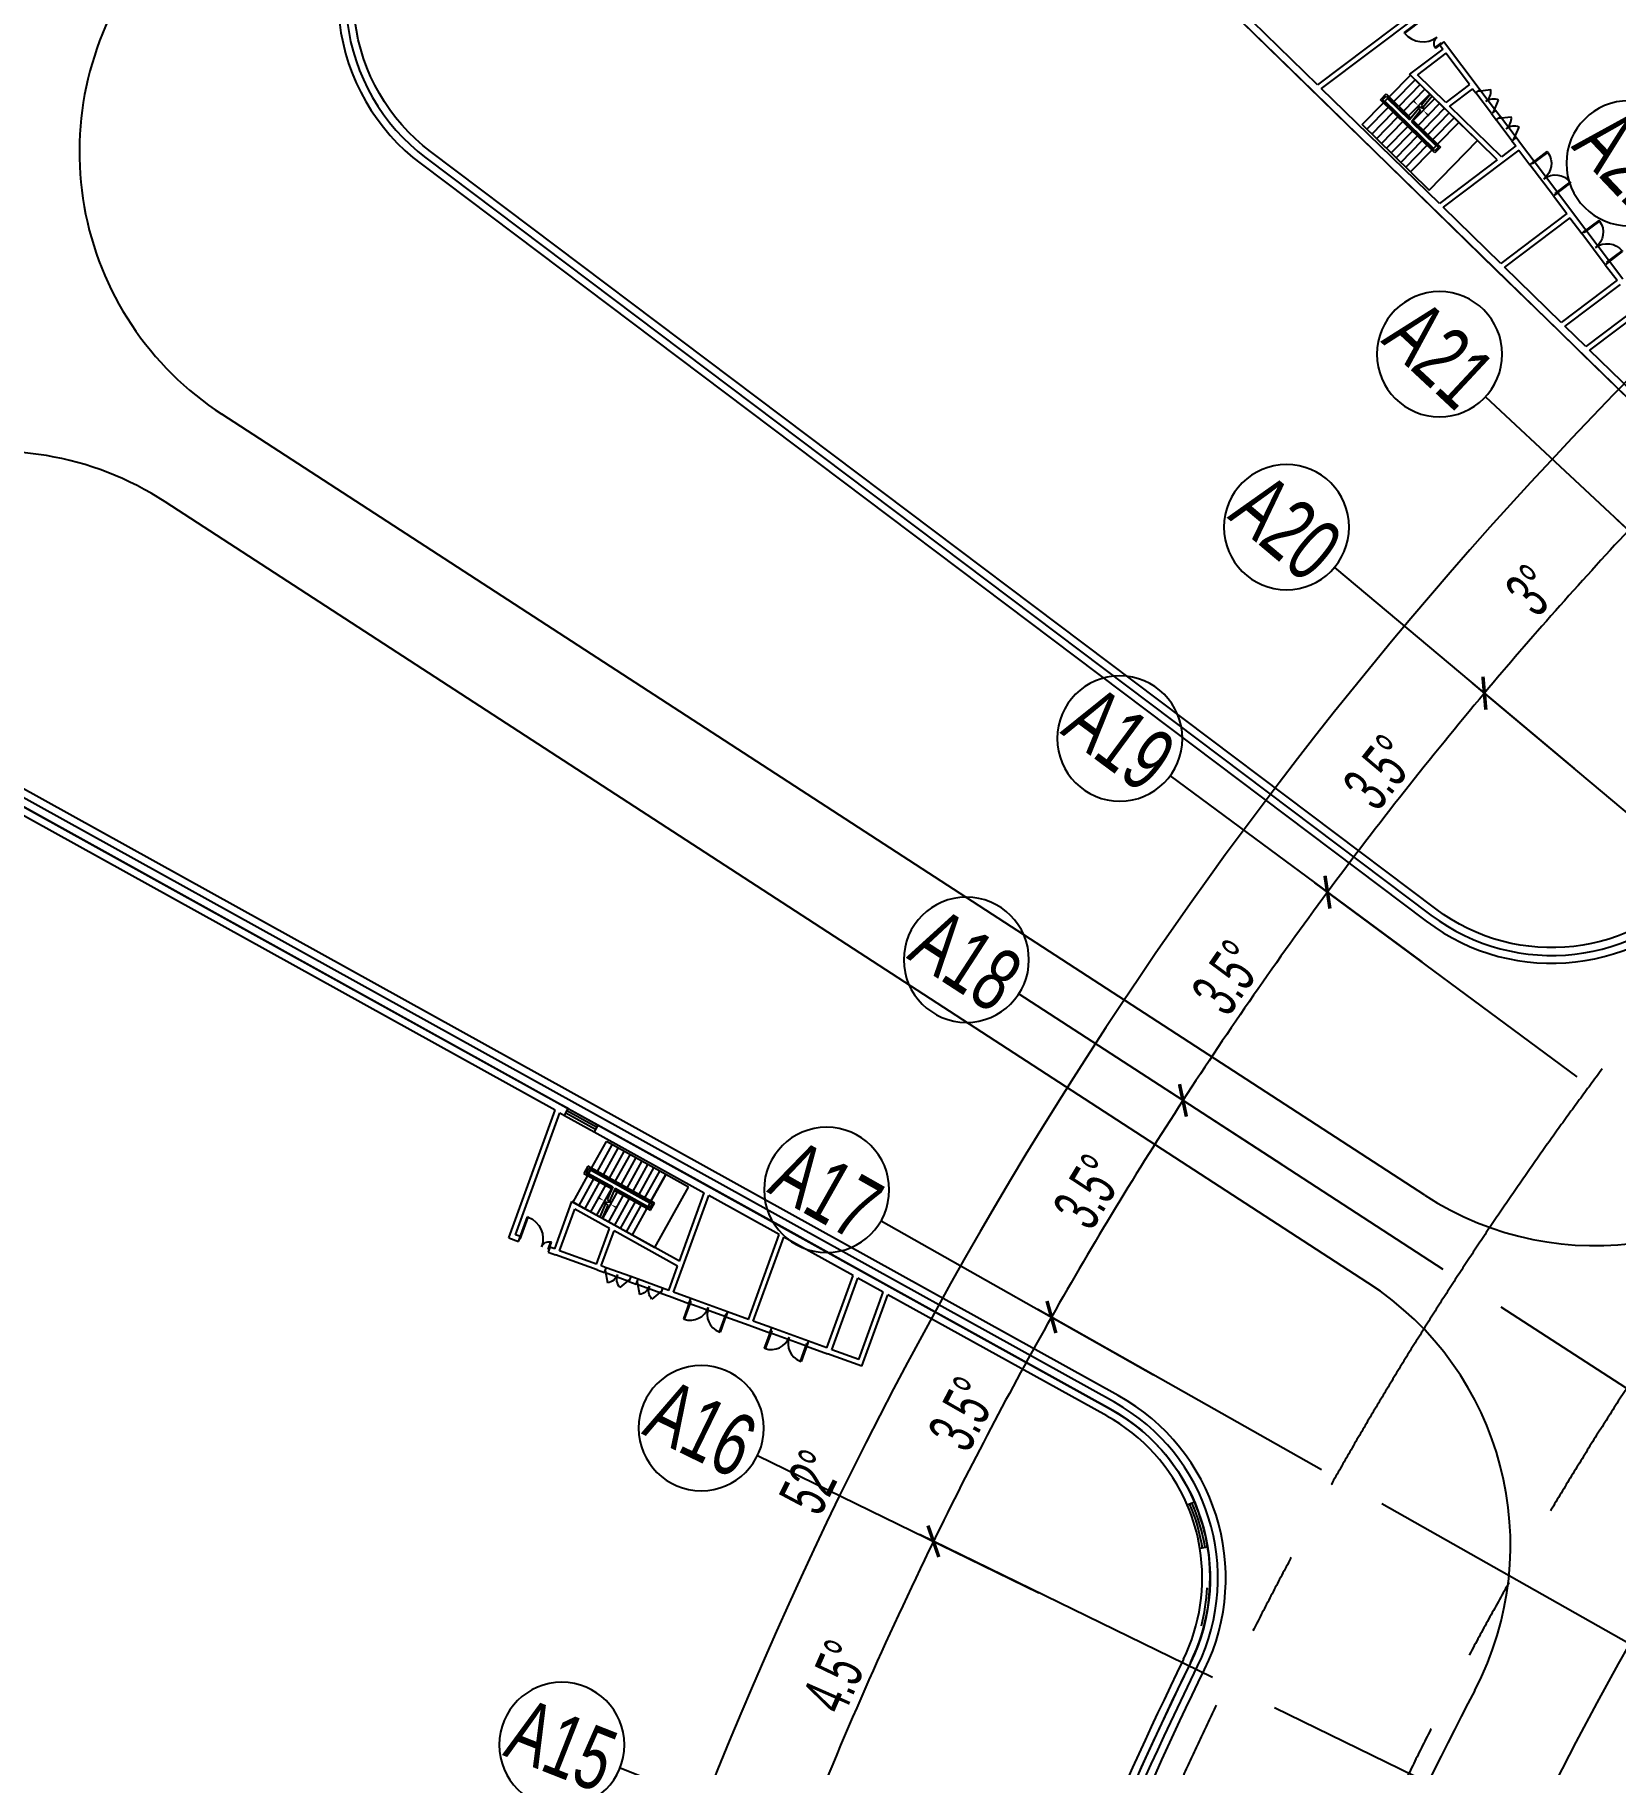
# Model space of a CAD drawing. Extents: x 1962160 to 37842216, y -162679 to 2997677.
# Drawn here: x 37436209 to 37496803, y 2818071 to 2884395 of the extents above; entities that cross this region are included whole.
import ezdxf
from ezdxf.enums import TextEntityAlignment as Align

# ---------------------------------------------------------------- set-up
doc = ezdxf.new("R2010")
doc.units = 0
doc.header["$LTSCALE"] = 1000
for name, pattern in [('CENTER', [2, 1.25, -0.25, 0.25, -0.25]), ('CENTER2', [28.575, 19.05, -3.175, 3.175, -3.175]), ('HIDDEN', [0.375, 0.25, -0.125])]:
    doc.linetypes.add(name, pattern=pattern)
doc.layers.get('0').update_dxf_attribs({"color": 8})
doc.layers.get('Defpoints').update_dxf_attribs({"color": 8})
for name, color, linetype in [('#幕墙线-平面', 8, 'Continuous'), ('#标注', 8, 'Continuous'), ('#虚线', 8, 'HIDDEN'), ('#轴线', 8, 'CENTER2'), ('1-WIN-1', 8, 'Continuous'), ('A-AL-E', 8, 'Continuous'), ('A-FLOR', 8, 'Continuous'), ('A-GRID', 8, 'CENTER'), ('A-HATH', 8, 'Continuous'), ('A-STRS-HRAL', 8, 'Continuous'), ('DIM', 8, 'Continuous'), ('G-ACCS', 8, 'Continuous'), ('周边建筑', 8, 'Continuous')]:
    doc.layers.add(name, color=color, linetype=linetype)
doc.layers.add('A-X-CHEK', color=8, linetype='Continuous', plot=False)
doc.styles.add('#文字', font='jrs.shx', dxfattribs={"width": 0.7, "bigfont": 'hztxt.shx'})
doc.styles.add('JHZX', font='jrs.shx', dxfattribs={"width": 0.6, "bigfont": 'jhz.shx'})
doc.dimstyles.new('JZBZ-600', dxfattribs={"dimscale": 600, "dimtxt": 3, "dimasz": 1.5, "dimexe": 1, "dimexo": 1, "dimgap": 0.5, "dimtad": 1, "dimdec": 0, "dimdsep": 46, "dimtxsty": 'JHZX', "dimblk1": 'ARCHTICK', "dimblk2": 'ARCHTICK', "dimsah": 1, "dimcen": 0, "dimclrd": 1, "dimclre": 1, "dimclrt": 2, "dimadec": 1, "dimazin": 2, "dimtfac": 1, "dimtdec": 0, "dimtix": 1, "dimtmove": 0, "dimatfit": 3, "dimfxl": 1, "dimtolj": 1, "dimlwd": -1, "dimlwe": -1, "dimarcsym": 1})

# ---------------------------------------------------------------- blocks, each defined once
blk = doc.blocks.new('排水沟区域')
at = {"layer": 'A-HATH'}
h = blk.add_hatch(dxfattribs=at)
h.set_pattern_fill('ANSI37', color=256, scale=100)
h.set_pattern_definition([(45, (0, 0), (-112.2532015, 112.2532015), []), (135, (0, 0), (-112.2532015, -112.2532015), [])])
edge = h.paths.add_edge_path()
edge.add_arc((35647973, 2918657), 129550, 122.52239, 167.0611)
edge.add_arc((35520737, 2947889), 1000, 287.25133, 347.0611, ccw=False)
edge.add_arc((35647973, 2918657), 130050, 167.24373, 167.44192, ccw=False)
edge.add_arc((35520737, 2947889), 650, 307.43719, 347.06109)
edge.add_arc((35647973, 2918657), 129900, 122.52235, 167.0611, ccw=False)
edge.add_line((35578135, 3028186), (35578323, 3027891))
blk.add_lwpolyline([(35578323, 3027891), (35578323, 3027891, 0.196821), (35521712, 2947665, -0.26706), (35521034, 2946934, -0.000865), (35521132, 2947373, 0.174635), (35521371, 2947743, -0.196821), (35578135, 3028186), (35578323, 3027891)], format="xyb", dxfattribs=at)
blk = doc.blocks.new('A$C58e34137')
at = {"layer": 'A-X-CHEK'}
blk.add_blockref('排水沟区域', (-35647973, -2918657), dxfattribs=at)
blk = doc.blocks.new('$DorLib2D$00000225')
for p, q in [((0.475, -0.001), (0.475, 0.752)), ((0.475, 0.752), (0.5, 0.752)), ((0.5, -0.001), (0.5, 0.752)), ((-0.5, 0), (-0.5, 0.252)), ((-0.475, 0.252), (-0.5, 0.252)), ((-0.475, 0), (-0.475, 0.252)), ((-0.475, 0), (-0.5, 0)), ((0.475, -0.001), (0.5, -0.001))]:
    blk.add_line(p, q)
for centre, radius, start, end in [((0.505, -0.002), 0.755, 92.2493, 179.7238), ((-0.501, 0.003), 0.251, 359.7899, 84.0974)]:
    blk.add_arc(centre, radius, start, end)
blk = doc.blocks.new('$DorLib2D$00000002')
at = {"layer": '1-WIN-1'}
for p, q in [((-0.5, 0), (-0.5, 0.4875)), ((-0.475, 0.4875), (-0.5, 0.4875)), ((-0.475, 0), (-0.475, 0.4875)), ((0.475, 0), (0.475, 0.4875)), ((0.475, 0.4875), (0.5, 0.4875)), ((0.5, 0), (0.5, 0.4875)), ((-0.5, 0), (-0.475, 0)), ((0.5, 0), (0.475, 0))]:
    blk.add_line(p, q, dxfattribs=at)
for centre, start, end in [((-0.4875, 0), 0, 88.53072), ((0.4875, 0), 91.46928, 180)]:
    blk.add_arc(centre, 0.4875, start, end, dxfattribs=at)
blk = doc.blocks.new('$DorLib2D$00000231')
for p, q in [((-0.5, 0), (-0.25, 0.433)), ((0.5, 0), (0.25, 0.433))]:
    blk.add_line(p, q)
for centre, start, end in [((-0.5, 0), 0, 60), ((0.5, 0), 120, 180)]:
    blk.add_arc(centre, 0.5, start, end)
blk = doc.blocks.new('$WINLIB2D$00000001')
for points in [[(-0.5, 0.5), (-0.5, -0.5)], [(-0.5, 0.5), (0.5, 0.5)], [(0.5, 0.167), (-0.5, 0.167)], [(0.5, -0.5), (0.5, 0.5)], [(0.5, -0.167), (-0.5, -0.167)], [(-0.5, -0.5), (0.5, -0.5)]]:
    blk.add_lwpolyline(points)
blk = doc.blocks.new('1234')
at = {"layer": '周边建筑'}
for p, q in [((-45058, 141184), (-64212, 201202)), ((54634, 171059), (62073, 193954)), ((54898, 170900), (62358, 193861)), ((-54294, 171113), (-61096, 192425)), ((-54559, 170955), (-61382, 192334)), ((-49496, 171873), (-54294, 171113)), ((49496, 171873), (49434, 171478)), ((49496, 171873), (54634, 171059)), ((-49663, 171644), (-54233, 170920)), ((49434, 171478), (49631, 171447)), ((49631, 171447), (49663, 171644)), ((49663, 171644), (54572, 170867)), ((-52575, 164739), (-54559, 170955)), ((-52310, 164897), (-54233, 170920)), ((54572, 170867), (54510, 170677)), ((54510, 170677), (54795, 170584)), ((54795, 170584), (54898, 170900)), ((-49412, 170064), (-50993, 169814)), ((-50435, 168064), (-50993, 169814)), ((-49381, 169866), (-50732, 169653)), ((-49246, 170293), (-49444, 170262)), ((-49444, 170262), (-49412, 170064)), ((-49146, 168385), (-49381, 169866)), ((-49199, 169997), (-49246, 170293)), ((-48933, 168317), (-49199, 169997)), ((48933, 168317), (49199, 169997)), ((49146, 168385), (49381, 169866)), ((49246, 170293), (49199, 169997)), ((49444, 170262), (49246, 170293)), ((49381, 169866), (51058, 169601)), ((49412, 170064), (49444, 170262)), ((49412, 170064), (51321, 169762)), ((-53503, 168962), (-52388, 169318)), ((-52437, 169470), (-52142, 169565)), ((-51549, 166689), (-52437, 169470)), ((-52361, 169431), (-52180, 169489)), ((-51510, 166764), (-52361, 169431)), ((-52331, 169336), (-52312, 169342)), ((-52169, 169388), (-52312, 169342)), ((-51522, 166865), (-52312, 169342)), ((-52180, 169489), (-51792, 168273)), ((-52150, 169394), (-52169, 169388)), ((-52169, 169388), (-51811, 168265)), ((-52142, 169565), (-51737, 168296)), ((-50978, 169768), (-52093, 169412)), ((-52071, 169146), (-52090, 169140)), ((-50899, 169520), (-52014, 169164)), ((-50820, 169272), (-51935, 168917)), ((-50978, 169768), (-50656, 168757)), ((-50270, 168207), (-50732, 169653)), ((50589, 168156), (51058, 169601)), ((50753, 168013), (51321, 169762)), ((51309, 169726), (50945, 168605)), ((52261, 168870), (51149, 169231)), ((52342, 169117), (51229, 169479)), ((52422, 169364), (51309, 169726)), ((51826, 166719), (52691, 169382)), ((51837, 166821), (52641, 169293)), ((51864, 166644), (52766, 169421)), ((52472, 169517), (52092, 168348)), ((52510, 169441), (52151, 168335)), ((52498, 169340), (52170, 168331)), ((52766, 169421), (52472, 169517)), ((52498, 169340), (52479, 169346)), ((52498, 169340), (52641, 169293)), ((52691, 169382), (52510, 169441)), ((54108, 169440), (52616, 164849)), ((52641, 169293), (52660, 169287)), ((52717, 169269), (53830, 168907)), ((52880, 164690), (54393, 169347)), ((54393, 169347), (54108, 169440)), ((-52712, 166485), (-53503, 168962)), ((-53424, 168714), (-52309, 169070)), ((-53345, 168467), (-52230, 168823)), ((-53266, 168219), (-52151, 168575)), ((-52252, 169088), (-52233, 169095)), ((-52173, 168841), (-52154, 168847)), ((-52094, 168593), (-52075, 168599)), ((-51992, 168899), (-52011, 168892)), ((-51913, 168651), (-51932, 168645)), ((-50741, 169025), (-51856, 168669)), ((-51290, 168487), (-51811, 168265)), ((-50662, 168777), (-51777, 168421)), ((-50583, 168529), (-51698, 168174)), ((-51118, 168373), (-51301, 168569)), ((-51301, 168569), (-51275, 168385)), ((-50656, 168757), (-51143, 168550)), ((-51143, 168550), (-51118, 168373)), ((-50625, 168662), (-51128, 168447)), ((-50625, 168662), (-50188, 167291)), ((50914, 168509), (50506, 167253)), ((52020, 168128), (50908, 168490)), ((51450, 168389), (50914, 168509)), ((51498, 168481), (50945, 168605)), ((52101, 168375), (50988, 168737)), ((52181, 168623), (51068, 168984)), ((51537, 168555), (51450, 168389)), ((51571, 168288), (51537, 168555)), ((52257, 168598), (52238, 168604)), ((52338, 168845), (52319, 168851)), ((52418, 169092), (52399, 169099)), ((52400, 168551), (52419, 168545)), ((52476, 168527), (53589, 168165)), ((52480, 168799), (52499, 168793)), ((52556, 168774), (53669, 168412)), ((52561, 169046), (52580, 169040)), ((52637, 169021), (53749, 168660)), ((53026, 166434), (53830, 168907)), ((-53187, 167971), (-52072, 168327)), ((-53108, 167724), (-51993, 168079)), ((-53029, 167476), (-51914, 167832)), ((-52015, 168345), (-51996, 168351)), ((-51936, 168098), (-51917, 168104)), ((-51857, 167850), (-51838, 167856)), ((-51834, 168403), (-51853, 168397)), ((-51275, 168385), (-51780, 168169)), ((-51780, 168169), (-51379, 166911)), ((-51755, 168155), (-51774, 168149)), ((-51762, 168177), (-51329, 166822)), ((-51706, 168201), (-51254, 166783)), ((-51676, 167908), (-51695, 167902)), ((-50504, 168282), (-51619, 167926)), ((-50425, 168034), (-51540, 167678)), ((-49563, 165332), (-50435, 168064)), ((-49146, 168385), (-50270, 168207)), ((-49115, 168187), (-50209, 168014)), ((-49363, 165364), (-50209, 168014)), ((-49115, 168187), (-49084, 167990)), ((-49084, 167990), (-48886, 168021)), ((-48927, 167002), (-49084, 167990)), ((-48886, 168021), (-48933, 168317)), ((-48730, 167033), (-48886, 168021)), ((48730, 167033), (48886, 168021)), ((48933, 168317), (48886, 168021)), ((48886, 168021), (49084, 167990)), ((48927, 167002), (49084, 167990)), ((49084, 167990), (49115, 168187)), ((49115, 168187), (50527, 167964)), ((49146, 168385), (50589, 168156)), ((49666, 165316), (50527, 167964)), ((49866, 165284), (50753, 168013)), ((51860, 167633), (50747, 167995)), ((51940, 167881), (50827, 168242)), ((52061, 168253), (51569, 166739)), ((51654, 168446), (51571, 168288)), ((52139, 168235), (51606, 168355)), ((52120, 168240), (51645, 166778)), ((52170, 168331), (51654, 168446)), ((52139, 168235), (51695, 166867)), ((52016, 167856), (51997, 167862)), ((52097, 168103), (52078, 168109)), ((52177, 168351), (52158, 168357)), ((52159, 167810), (52178, 167803)), ((52239, 168057), (52258, 168051)), ((52315, 168032), (53428, 167671)), ((52320, 168304), (52339, 168298)), ((52396, 168279), (53508, 167918)), ((-52949, 167228), (-51835, 167584)), ((-52870, 166981), (-51756, 167336)), ((-51778, 167602), (-51759, 167608)), ((-51699, 167355), (-51680, 167361)), ((-51597, 167660), (-51616, 167654)), ((-51518, 167412), (-51537, 167406)), ((-50346, 167786), (-51461, 167431)), ((-51439, 167165), (-51458, 167159)), ((-50267, 167539), (-51381, 167183)), ((-50188, 167291), (-51302, 166935)), ((-50188, 167291), (-51302, 166935)), ((-49884, 166338), (-50188, 167291)), ((50506, 167253), (50197, 166302)), ((51619, 166892), (50506, 167253)), ((51619, 166892), (50506, 167253)), ((51699, 167139), (50586, 167500)), ((51779, 167386), (50667, 167748)), ((51856, 167361), (51836, 167368)), ((51936, 167609), (51917, 167615)), ((51998, 167315), (52017, 167309)), ((52074, 167290), (53187, 166929)), ((52079, 167562), (52098, 167556)), ((52155, 167538), (53267, 167176)), ((52235, 167785), (53348, 167423)), ((-52791, 166733), (-51677, 167089)), ((-52712, 166485), (-51598, 166841)), ((-51598, 166841), (-52712, 166485)), ((-52712, 166485), (-52408, 165533)), ((-51620, 167107), (-51601, 167113)), ((-51254, 166783), (-51549, 166689)), ((-51360, 166917), (-51541, 166859)), ((-51541, 166859), (-51522, 166865)), ((-51329, 166822), (-51510, 166764)), ((-51360, 166917), (-51379, 166911)), ((-48730, 167033), (-48927, 167002)), ((-48927, 167002), (-48880, 166706)), ((-48880, 166706), (-48683, 166737)), ((-48724, 165718), (-48880, 166706)), ((-48683, 166737), (-48730, 167033)), ((-48526, 165749), (-48683, 166737)), ((48526, 165749), (48683, 166737)), ((48730, 167033), (48683, 166737)), ((48683, 166737), (48880, 166706)), ((48724, 165718), (48880, 166706)), ((48927, 167002), (48730, 167033)), ((48880, 166706), (48927, 167002)), ((51569, 166739), (51864, 166644)), ((51645, 166778), (51826, 166719)), ((51695, 166867), (51676, 166873)), ((51857, 166814), (51676, 166873)), ((51775, 167114), (51756, 167120)), ((51837, 166821), (51857, 166814)), ((51914, 166796), (53026, 166434)), ((53026, 166434), (51914, 166796)), ((51918, 167068), (51937, 167062)), ((51994, 167043), (53107, 166682)), ((-52408, 165533), (-49884, 166338)), ((50197, 166302), (52717, 165483)), ((52717, 165483), (53026, 166434)), ((-49563, 165332), (-52310, 164897)), ((-49416, 165153), (-52249, 164704)), ((-48654, 165274), (-49416, 165153)), ((-48685, 165471), (-49363, 165364)), ((-48526, 165749), (-48724, 165718)), ((-48724, 165718), (-48685, 165471)), ((-48654, 165274), (-48544, 164582)), ((-48472, 165404), (-48526, 165749)), ((-48346, 164614), (-48472, 165404)), ((48472, 165404), (48346, 164614)), ((48526, 165749), (48472, 165404)), ((48724, 165718), (48526, 165749)), ((48544, 164582), (48654, 165274)), ((48654, 165274), (49719, 165105)), ((48685, 165471), (48724, 165718)), ((48685, 165471), (49666, 165316)), ((49866, 165284), (52616, 164849)), ((-51575, 161606), (-52575, 164739)), ((-51311, 161765), (-52249, 164704)), ((-48544, 164582), (-48346, 164614)), ((-48309, 163101), (-48544, 164582)), ((-48112, 163132), (-48346, 164614)), ((48112, 163132), (48346, 164614)), ((48309, 163101), (48544, 164582)), ((48346, 164614), (48544, 164582)), ((49719, 165105), (52554, 164656)), ((51599, 161719), (52554, 164656)), ((51863, 161560), (52880, 164690)), ((-48112, 163132), (-48309, 163101)), ((-48309, 163101), (-48176, 162261)), ((-47963, 162194), (-48112, 163132)), ((48112, 163132), (47963, 162194)), ((48309, 163101), (48112, 163132)), ((48176, 162261), (48309, 163101)), ((-48176, 162261), (-51311, 161765)), ((-48145, 162064), (-51249, 161572)), ((-48145, 162064), (-48028, 161323)), ((-47830, 161354), (-47963, 162194)), ((47963, 162194), (47830, 161354)), ((48028, 161323), (48145, 162064)), ((48145, 162064), (51537, 161527)), ((48176, 162261), (51599, 161719)), ((-50591, 158522), (-51575, 161606)), ((-50327, 158681), (-51249, 161572)), ((-48028, 161323), (-47830, 161354)), ((-47793, 159841), (-48028, 161323)), ((-47596, 159873), (-47830, 161354)), ((47596, 159873), (47830, 161354)), ((47793, 159841), (48028, 161323)), ((47830, 161354), (48028, 161323)), ((50598, 158638), (51537, 161527)), ((50862, 158479), (51863, 161560)), ((-47596, 159873), (-47793, 159841)), ((-47793, 159841), (-47676, 159101)), ((-47463, 159033), (-47596, 159873)), ((47596, 159873), (47463, 159033)), ((47793, 159841), (47596, 159873)), ((47676, 159101), (47793, 159841)), ((-50191, 157270), (-50591, 158522)), ((-47676, 159101), (-50327, 158681)), ((-47645, 158903), (-50265, 158488)), ((47244, 157650), (47463, 159033)), ((47472, 157817), (47645, 158903)), ((47645, 158903), (50536, 158445)), ((47676, 159101), (50598, 158638)), ((-49927, 157428), (-50265, 158488)), ((50191, 157386), (50536, 158445)), ((50455, 157227), (50862, 158479)), ((-50191, 157270), (-48601, 152288)), ((-47472, 157817), (-49927, 157428)), ((-47244, 157650), (-49865, 157235)), ((-48316, 152379), (-49865, 157235)), ((47164, 148067), (50129, 157193)), ((47244, 157650), (50129, 157193)), ((47449, 147974), (50455, 157227)), ((47472, 157817), (50191, 157386)), ((44410, 144394), (44579, 144146)), ((42961, 143314), (42857, 143596))]:
    blk.add_line(p, q, dxfattribs=at)
for points, format in [([(900, 147897, -0.064248), (38411, 142825, 0.399227), (47734, 147881), (62644, 193769, 0.425761), (57411, 203559, 0.169589), (-81790, 195045, 0.425761), (-85791, 184690), (-65401, 140962, 0.399227), (-55531, 137079, -0.094987), (-900, 147897)], "xyb"), ([(3507, 147308, 0.011903), (-3507, 147308), (-3530, 148158, 0.090515), (-55644, 137357, -0.399227), (-65129, 141089), (-85519, 184817, -0.425761), (-81674, 194768, -0.086179), (-11230, 210901), (-9979, 203000), (9979, 203000), (11230, 210901, -0.055481), (57329, 203270, -0.425761), (62358, 193861), (47449, 147974, -0.399227), (38489, 143115, 0.059797), (3530, 148158), (3507, 147309)], "xyb"), ([(-53553, 204918, 0.035377), (-81906, 195322, 0.425761), (-86063, 184563), (-65672, 140835, 0.399227), (-55418, 136801, -0.08992), (-3864, 147549, -0.08992)], "xyb"), ([(3864, 147549, -0.059205), (38333, 142535, 0.399227), (48019, 147789), (62929, 193676, 0.425761), (57492, 203848, 0.004819), (53553, 204918)], "xyb"), ([(-52947, 169276, 0, 0, 0), (-51965, 166199, 0, 0, 0), (-50631, 166625, 0, 0, 0), (-51178, 168339, 0, 80, 0), (-51087, 168054, 0, 0, 0)], "xyseb"), ([(-51613, 169702, 0, 0, 0), (-51258, 168587, 0, 80, 0), (-51349, 168873, 0, 0, 0)], "xyseb"), ([(53276, 169224, 0, 0, 0), (52277, 166152, 0, 0, 0), (50946, 166584, 0, 0, 0), (51502, 168296, 0, 80, 0), (51409, 168011, 0, 0, 0)], "xyseb"), ([(51944, 169656, 0, 0, 0), (51582, 168544, 0, 80, 0), (51675, 168829, 0, 0, 0)], "xyseb")]:
    blk.add_lwpolyline(points, format=format, dxfattribs=at)
for centre, radius, start, end in [((0, 0), 148200, 74.9471, 89.07281), ((0, 0), 148500, 74.9471, 89.07328), ((40411, 150261), 7100, 304.28234, 342), ((40411, 150261), 7400, 304.28234, 342), ((40411, 150261), 7100, 290.15462, 304.28234), ((40411, 150261), 7200, 290.15462, 304.28234), ((40411, 150261), 7300, 290.15462, 304.28234), ((40411, 150261), 7400, 290.15462, 304.28234), ((40411, 150261), 7400, 254.9471, 290.15462), ((40411, 150261), 7100, 254.9471, 290.15462), ((40411, 150261), 7300, 266.44972, 278.0529)]:
    blk.add_arc(centre, radius, start, end, dxfattribs=at)
for name, p, xscale, yscale, zscale, rotation in [('$DorLib2D$00000225', (-49439, 170870), 1200, 1200, 200, 99.0000000000224), ('$DorLib2D$00000225', (49439, 170870), -1200, 1200, 200, 260.9999999999629), ('$WINLIB2D$00000001', (54452, 170012), -1300.000000000001, 299.9999999999999, -1300.000000000001, 71.99999999999547), ('$DorLib2D$00000231', (-48907, 167512), 1000, 1000, 200, 279.0000000000198), ('$DorLib2D$00000231', (48907, 167512), -999.9999999999995, 999.9999999999999, 200, 80.99999999998349), ('$DorLib2D$00000231', (-48703, 166228), 1000, 1000, 200, 279.0000000000198), ('$DorLib2D$00000231', (48703, 166228), -999.9999999999995, 999.9999999999999, 200, 80.99999999998349), ('$DorLib2D$00000002', (-48328, 163857), -1500.000000000001, 1500.000000000001, 200, 279.000000000022), ('$DorLib2D$00000002', (48328, 163857), 1500, 1500, 200, 80.99999999997397), ('$DorLib2D$00000002', (-47812, 160598), -1500, 1500, 200, 279.0000000000207), ('$DorLib2D$00000002', (47812, 160598), 1500.000000000002, 1500.000000000002, 200, 80.99999999998401)]:
    blk.add_blockref(name, p, dxfattribs=dict(at, xscale=xscale, yscale=yscale, zscale=zscale, rotation=rotation))
blk = doc.blocks.new('总体道路0521')
at = {"layer": 'G-ACCS'}
for p, q in [((35647848.349, 2918740.193), (35647802.243, 2918770.135)), ((35647846.17, 2918736.838), (35647800.064, 2918766.78))]:
    blk.add_line(p, q, dxfattribs=at)
for centre, radius, start, end in [((35647972.511, 2918657.177), 223.8, 90.76885, 156.65307), ((35647808.778, 2918780.199), 12, 143.08022, 237.0001), ((35647793.528, 2918756.716), 12, 57.0001, 150.91967), ((35647972.511, 2918657.177), 131, 135.92311, 167.34686), ((35647854.885, 2918750.257), 12, 237.0001, 321.64443), ((35647839.635, 2918726.774), 12, 332.35546, 57.0001), ((35647972.511, 2918657.177), 138, 152.35546, 167.35463)]:
    blk.add_arc(centre, radius, start, end, dxfattribs=at)
blk = doc.blocks.new('A$C06ac024f')
at = {"layer": 'A-AL-E'}
for points in [[(-72640, 128086), (-64415, 113548, -0.411969), (-64730, 112393, 0.208557), (-126407, 29041, -0.411975), (-127419, 28402), (-143727, 32017)], [(-72814, 127987), (-64589, 113449, -0.411969), (-64830, 112566, 0.208557), (-126602, 29086, -0.411975), (-127376, 28597), (-143683, 32213)]]:
    blk.add_lwpolyline(points, format="xyb", dxfattribs=at)
at = {"layer": 'A-STRS-HRAL'}
blk.add_lwpolyline([(-69542, 109065, 0.196821), (-126066, 28963, -0.292118), (-126987, 28058, -0.000431), (-126939, 28277, 0.26706), (-126261, 29008, -0.196821), (-69650, 109234)], format="xyb", close=True, dxfattribs=at)
at = {"xscale": 1000, "yscale": 1000, "zscale": 1000}
blk.add_blockref('总体道路0521', (-35647972511, -2918657177), dxfattribs=at)
at = {"layer": '周边建筑'}
for rotation in [27.99999965018871, 78.99999965021681]:
    blk.add_blockref('1234', (0, 0), dxfattribs=dict(at, rotation=rotation))
blk = doc.blocks.new('A$C80b62fe7')
at = {"layer": '#幕墙线-平面'}
for points in [[(-1880, 317592), (6689, 302445, -0.411969), (6351, 301208, 0.208557), (-55297, 217895, -0.411975), (-56381, 217211), (-73371, 220978)], [(-2107, 317464), (6463, 302317, -0.411969), (6222, 301433, 0.208557), (-55550, 217954, -0.411975), (-56324, 217464), (-73315, 221231)]]:
    blk.add_lwpolyline(points, format="xyb", dxfattribs=at)
for radius, start, end in [(128529, 333.50225, 195.7758), (127529, 333.53985, 195.7884)]:
    blk.add_arc((71052, 188867), radius, start, end, dxfattribs=at)
blk = doc.blocks.new('DASWQE')
at = {"layer": 'DIM', "ltscale": 10}
blk.add_blockref('A$C80b62fe7', (-71047, -188863), dxfattribs=at)
blk = doc.blocks.new('_ARCHTICK')
at = {"const_width": 0.15}
blk.add_lwpolyline([(-0.5, -0.5), (0.5, 0.5)], dxfattribs=at)
blk = doc.blocks.new('*D165')
at = {"layer": '#标注', "color": 1, "transparency": 16777216}
for p, q in [((36679271, 3025424), (36670667, 3034492)), ((36672949, 3019047), (36663807, 3027572))]:
    blk.add_line(p, q, dxfattribs=at)
blk.add_arc((36780593, 2918654), 159093, 133.5, 136.99624, dxfattribs=at)
at = {"layer": 'Defpoints', "color": 0, "transparency": 16777216}
for p in [(36668756, 3031805), (36679684, 3024989), (36673388, 3018638), (36780593, 2918654)]:
    blk.add_point(p, dxfattribs=at)
at = {"layer": '#标注', "color": 1, "transparency": 16777216, "xscale": 900, "yscale": 900, "zscale": 900}
for p, rotation in [((36671080, 3034056), 43.50000000012034), ((36664246, 3027163), 226.9962407217555)]:
    blk.add_blockref('_ARCHTICK', p, dxfattribs=dict(at, rotation=rotation))
at = {"layer": '#标注', "color": 2, "transparency": 16777216, "insert": (36666758, 3031507), "char_height": 1800, "attachment_point": 5, "rotation": 45.24812, "style": 'JHZX'}
blk.add_mtext('\\A1;3.5°', dxfattribs=at)
blk = doc.blocks.new('*D166')
at = {"layer": '#标注', "color": 1, "transparency": 16777216}
for p, q in [((36672949, 3019047), (36663807, 3027572)), ((36667840, 3013273), (36658265, 3021308))]:
    blk.add_line(p, q, dxfattribs=at)
blk.add_arc((36780593, 2918654), 159093, 136.99624, 139.99763, dxfattribs=at)
at = {"layer": 'Defpoints', "color": 0, "transparency": 16777216}
for p in [(36662369, 3025115), (36673388, 3018638), (36668300, 3012887), (36780593, 2918654)]:
    blk.add_point(p, dxfattribs=at)
at = {"layer": '#标注', "color": 1, "transparency": 16777216, "xscale": 900, "yscale": 900, "zscale": 900}
for p, rotation in [((36664246, 3027163), 46.9962407217574), ((36658724, 3020922), 229.9976294272841)]:
    blk.add_blockref('_ARCHTICK', p, dxfattribs=dict(at, rotation=rotation))
at = {"layer": '#标注', "color": 2, "transparency": 16777216, "insert": (36660546, 3024874), "char_height": 1800, "attachment_point": 5, "rotation": 48.49694, "style": 'JHZX'}
blk.add_mtext('\\A1;3°', dxfattribs=at)
blk = doc.blocks.new('*D167')
at = {"layer": '#标注', "color": 1, "transparency": 16777216}
for p, q in [((36667840, 3013273), (36658265, 3021308)), ((36662274, 3006213), (36652226, 3013649))]:
    blk.add_line(p, q, dxfattribs=at)
blk.add_arc((36780593, 2918654), 159093, 139.99763, 143.49769, dxfattribs=at)
at = {"layer": 'Defpoints', "color": 0, "transparency": 16777216}
for p in [(36656667, 3018420), (36668300, 3012887), (36662756, 3005856), (36780593, 2918654)]:
    blk.add_point(p, dxfattribs=at)
at = {"layer": '#标注', "color": 1, "transparency": 16777216, "xscale": 900, "yscale": 900, "zscale": 900}
for p, rotation in [((36658724, 3020922), 49.99762942727786), ((36652708, 3013292), 233.4976923137903)]:
    blk.add_blockref('_ARCHTICK', p, dxfattribs=dict(at, rotation=rotation))
at = {"layer": '#标注', "color": 2, "transparency": 16777216, "insert": (36654716, 3017896), "char_height": 1800, "attachment_point": 5, "rotation": 51.74766, "style": 'JHZX'}
blk.add_mtext('\\A1;3.5°', dxfattribs=at)
blk = doc.blocks.new('*D168')
at = {"layer": '#标注', "color": 1, "transparency": 16777216}
for p, q in [((36662274, 3006213), (36652226, 3013649)), ((36657149, 2998826), (36646666, 3005635))]:
    blk.add_line(p, q, dxfattribs=at)
blk.add_arc((36780593, 2918654), 159093, 143.49769, 146.99776, dxfattribs=at)
at = {"layer": 'Defpoints', "color": 0, "transparency": 16777216}
for p in [(36650808, 3010668), (36662756, 3005856), (36657652, 2998499), (36780593, 2918654)]:
    blk.add_point(p, dxfattribs=at)
at = {"layer": '#标注', "color": 1, "transparency": 16777216, "xscale": 900, "yscale": 900, "zscale": 900}
for p, rotation in [((36652708, 3013292), 53.49769231379252), ((36647169, 3005308), 236.9977638093961)]:
    blk.add_blockref('_ARCHTICK', p, dxfattribs=dict(at, rotation=rotation))
at = {"layer": '#标注', "color": 2, "transparency": 16777216, "insert": (36648892, 3010026), "char_height": 1800, "attachment_point": 5, "rotation": 55.24773, "style": 'JHZX'}
blk.add_mtext('\\A1;3.5°', dxfattribs=at)
blk = doc.blocks.new('*D169')
at = {"layer": '#标注', "color": 1, "transparency": 16777216}
for p, q in [((36657149, 2998826), (36646666, 3005635)), ((36652485, 2991140), (36641606, 2997296))]:
    blk.add_line(p, q, dxfattribs=at)
blk.add_arc((36780593, 2918654), 159093, 146.99776, 150.49784, dxfattribs=at)
at = {"layer": 'Defpoints', "color": 0, "transparency": 16777216}
for p in [(36645432, 3002573), (36657652, 2998499), (36653007, 2990845), (36780593, 2918654)]:
    blk.add_point(p, dxfattribs=at)
at = {"layer": '#标注', "color": 1, "transparency": 16777216, "xscale": 900, "yscale": 900, "zscale": 900}
for p, rotation in [((36647169, 3005308), 56.99776380943445), ((36642128, 2997001), 240.4978436474783)]:
    blk.add_blockref('_ARCHTICK', p, dxfattribs=dict(at, rotation=rotation))
at = {"layer": '#标注', "color": 2, "transparency": 16777216, "insert": (36643559, 3001815), "char_height": 1800, "attachment_point": 5, "rotation": 58.7478, "style": 'JHZX'}
blk.add_mtext('\\A1;3.5°', dxfattribs=at)
blk = doc.blocks.new('*D170')
at = {"layer": '#标注', "color": 1, "transparency": 16777216}
for p, q in [((36652485, 2991140), (36641606, 2997296)), ((36648298, 2983184), (36637064, 2988664))]:
    blk.add_line(p, q, dxfattribs=at)
blk.add_arc((36780593, 2918654), 159093, 150.49784, 153.99793, dxfattribs=at)
at = {"layer": 'Defpoints', "color": 0, "transparency": 16777216}
for p in [(36640561, 2994165), (36653007, 2990845), (36648838, 2982921), (36780593, 2918654)]:
    blk.add_point(p, dxfattribs=at)
at = {"layer": '#标注', "color": 1, "transparency": 16777216, "xscale": 900, "yscale": 900, "zscale": 900}
for p, rotation in [((36642128, 2997001), 60.49784364744246), ((36637603, 2988401), 243.9979315301258)]:
    blk.add_blockref('_ARCHTICK', p, dxfattribs=dict(at, rotation=rotation))
at = {"layer": '#标注', "color": 2, "transparency": 16777216, "insert": (36638738, 2993294), "char_height": 1800, "attachment_point": 5, "rotation": 62.24789, "style": 'JHZX'}
blk.add_mtext('\\A1;3.5°', dxfattribs=at)
blk = doc.blocks.new('*D171')
at = {"layer": '#标注', "color": 1, "transparency": 16777216}
for p, q in [((36648298, 2983184), (36637064, 2988664)), ((36643643, 2972605), (36632013, 2977187))]:
    blk.add_line(p, q, dxfattribs=at)
blk.add_arc((36780593, 2918654), 159093, 153.99793, 158.49806, dxfattribs=at)
at = {"layer": 'Defpoints', "color": 0, "transparency": 16777216}
for p in [(36635826, 2984634), (36648838, 2982921), (36644201, 2972385), (36780593, 2918654)]:
    blk.add_point(p, dxfattribs=at)
at = {"layer": '#标注', "color": 1, "transparency": 16777216, "xscale": 900, "yscale": 900, "zscale": 900}
for p, rotation in [((36637603, 2988401), 63.99793153010455), ((36632571, 2976967), 248.498055811939)]:
    blk.add_blockref('_ARCHTICK', p, dxfattribs=dict(at, rotation=rotation))
at = {"layer": '#标注', "color": 2, "transparency": 16777216, "insert": (36633877, 2983217), "char_height": 1800, "attachment_point": 5, "rotation": 66.24799, "style": 'JHZX'}
blk.add_mtext('\\A1;4.5°', dxfattribs=at)
blk = doc.blocks.new('*D106')
at = {"layer": '#标注', "color": 1, "transparency": 16777216}
for p, q in [((36689976, 3034648), (36679819, 3047651)), ((36633399, 2918657), (36616899, 2918658))]:
    blk.add_line(p, q, dxfattribs=at)
blk.add_arc((36780593, 2918654), 163093, 127.99748, 179.99871, dxfattribs=at)
at = {"layer": 'Defpoints', "color": 0, "transparency": 16777216}
for p in [(36690346, 3034175), (36646456, 3011427), (36633999, 2918657), (36780593, 2918654)]:
    blk.add_point(p, dxfattribs=at)
at = {"layer": '#标注', "color": 1, "transparency": 16777216, "xscale": 900, "yscale": 900, "zscale": 900}
for p, rotation in [((36680188, 3047178), 37.9974821202229), ((36617499, 2918658), 269.9987065688392)]:
    blk.add_blockref('_ARCHTICK', p, dxfattribs=dict(at, rotation=rotation))
at = {"layer": '#标注', "color": 2, "transparency": 16777216, "insert": (36632929, 2990681), "char_height": 1800, "attachment_point": 5, "rotation": 63.99809, "style": 'JHZX'}
blk.add_mtext('\\A1;52°', dxfattribs=at)
blk = doc.blocks.new('*U246')
blk.add_line((20, 0), (0, 0))
blk.add_circle((24, 0), 4)
at = {"style": 'JHZX', "width": 0.75}
blk.add_attdef('AXES', text='', height=4, dxfattribs=at).set_placement((24, 0), align=Align.MIDDLE_CENTER)
blk = doc.blocks.new('DOTE-11')
at = {"layer": '#虚线', "ltscale": 20}
blk.add_arc((36780599, 2918657), 117100, 127.09412, 208, dxfattribs=at)
at = {"layer": '#轴线'}
for p, q in [((36679714, 2993307), (36662753, 3005858)), ((36675345, 2987009), (36657649, 2998501)), ((36671369, 2980456), (36653004, 2990846)), ((36667800, 2973673), (36648835, 2982922))]:
    blk.add_line(p, q, dxfattribs=at)
for radius, end in [(146600, 183.99981), (138800, 210.18842), (130400, 210.32938), (127950, 210.37401)]:
    blk.add_arc((36780599, 2918657), radius, 324.5, end, dxfattribs=at)
blk = doc.blocks.new('ZW-5001')
at = {"layer": '#标注'}
ref = blk.add_blockref('*U246', (36674175, 3030789.8), dxfattribs=dict(at, xscale=-600, yscale=599.9999999999998, rotation=313.4825681626257))
ref.add_attrib('AXES', 'A22', dxfattribs={"layer": '0', "height": 2400, "rotation": 313.482568, "style": '#文字', "width": 0.7}).set_placement((36664265.9, 3041238.2), align=Align.MIDDLE_CENTER)
ref = blk.add_blockref('*U246', (36667536.2, 3024095), dxfattribs=dict(at, xscale=-600, yscale=599.9999999999998, rotation=316.9962407217425))
ref.add_attrib('AXES', 'A21', dxfattribs={"layer": '0', "height": 2400, "rotation": 316.996241, "style": '#文字', "width": 0.7}).set_placement((36657005.4, 3033916.5), align=Align.MIDDLE_CENTER)
ref = blk.add_blockref('*U246', (36662170.2, 3018030.5), dxfattribs=dict(at, xscale=-600, yscale=599.9999999999998, rotation=319.9979904900384))
ref.add_attrib('AXES', 'A20', dxfattribs={"layer": '0', "height": 2400, "rotation": 319.997991, "style": '#文字', "width": 0.7}).set_placement((36651139.5, 3027287), align=Align.MIDDLE_CENTER)
ref = blk.add_blockref('*U246', (36656324.6, 3010615.3), dxfattribs=dict(at, xscale=-599.9999999999999, yscale=599.9999999999997, rotation=323.4979714634829))
ref.add_attrib('AXES', 'A19', dxfattribs={"layer": '0', "height": 2400, "rotation": 323.497972, "style": '#文字', "width": 0.7}).set_placement((36644749.3, 3019181.2), align=Align.MIDDLE_CENTER)
ref = blk.add_blockref('*U246', (36650942.5, 3002857.1), dxfattribs=dict(at, xscale=-599.9999999999999, yscale=599.9999999999997, rotation=326.9979524369274))
ref.add_attrib('AXES', 'A18', dxfattribs={"layer": '0', "height": 2400, "rotation": 326.997953, "style": '#文字', "width": 0.7}).set_placement((36638865.9, 3010700.3), align=Align.MIDDLE_CENTER)
ref = blk.add_blockref('*U246', (36646044.1, 2994784.8), dxfattribs=dict(at, xscale=-600, yscale=599.9999999999997, rotation=330.4979334103721))
ref.add_attrib('AXES', 'A17', dxfattribs={"layer": '0', "height": 2400, "rotation": 330.497933, "style": '#文字', "width": 0.7}).set_placement((36633511.2, 3001876.1), align=Align.MIDDLE_CENTER)
ref = blk.add_blockref('*U246', (36641647.6, 2986428.5), dxfattribs=dict(at, xscale=-600, yscale=599.9999999999997, rotation=333.9979143838167))
ref.add_attrib('AXES', 'A16', dxfattribs={"layer": '0', "height": 2400, "rotation": 333.997914, "style": '#文字', "width": 0.7}).set_placement((36628705.2, 2992741.5), align=Align.MIDDLE_CENTER)
ref = blk.add_blockref('*U246', (36636756.9, 2975317.8), dxfattribs=dict(at, xscale=-599.9999999999998, yscale=599.9999999999997, rotation=338.498878127322))
ref.add_attrib('AXES', 'A15', dxfattribs={"layer": '0', "height": 2400, "rotation": 338.498878, "style": '#文字', "width": 0.7}).set_placement((36623359, 2980595.6), align=Align.MIDDLE_CENTER)
for base, p1, p2, picture, middle in [((36646455.8, 3011426.8), (36690345.9, 3034175.3), (36633999.3, 2918657.4), '*D106', (36632929.2, 2990680.5)), ((36668755.5, 3031805.2), (36679684.5, 3024989.2), (36673387.6, 3018637.6), '*D165', (36666758.4, 3031506.8)), ((36662369.4, 3025115.2), (36673387.6, 3018637.6), (36668299.5, 3012887.2), '*D166', (36660545.7, 3024874.2)), ((36656667.3, 3018419.9), (36668299.5, 3012887.2), (36662756.1, 3005856), '*D167', (36654715.6, 3017896)), ((36650807.8, 3010668.2), (36662756.1, 3005856), (36657652.2, 2998499.4), '*D168', (36648891.7, 3010026.1)), ((36645432.4, 3002573.2), (36657652.2, 2998499.4), (36653007, 2990845), '*D169', (36643559.1, 3001815.3)), ((36640561.3, 2994165.1), (36653007, 2990845), (36648837.7, 2982921.2), '*D170', (36638737.8, 2993294.3)), ((36635826.2, 2984634.2), (36648837.7, 2982921.2), (36644201.4, 2972385.4), '*D171', (36633876.6, 2983216.9))]:
    dim = blk.add_angular_dim_3p(base=base, center=(36780592.7, 2918654.1), p1=p1, p2=p2, dimstyle='JZBZ-600', dxfattribs=at)
    dim.commit()
    dim.dimension.update_dxf_attribs({"geometry": picture, "text_midpoint": middle})
blk = doc.blocks.new('FDGFH')
at = {"layer": 'A-FLOR'}
blk.add_blockref('ZW-5001', (-36780599, -2918657), dxfattribs=at)
at = {"layer": 'A-GRID'}
blk.add_blockref('DOTE-11', (-36780599, -2918657), dxfattribs=at)

msp = doc.modelspace()

# ---------------------------------------------------------------- linework, layer by layer
at = {"layer": '#标注', "ltscale": 10}
msp.add_arc((37613698.9, 2756873.6), 133683.2, 95.211781, 188.867908, dxfattribs=at)

# ---------------------------------------------------------------- block references
at = {"layer": 'A-STRS-HRAL'}
msp.add_blockref('DASWQE', (37613652.6, 2756886), dxfattribs=at)
at = {"layer": 'DIM', "ltscale": 10}
for name in ['A$C06ac024f', 'A$C58e34137']:
    msp.add_blockref(name, (37613657.1, 2756879.8), dxfattribs=at)
at = {"layer": 'DIM'}
msp.add_blockref('FDGFH', (37613657.1, 2756879.8), dxfattribs=at)

doc.saveas('drawing.dxf')
